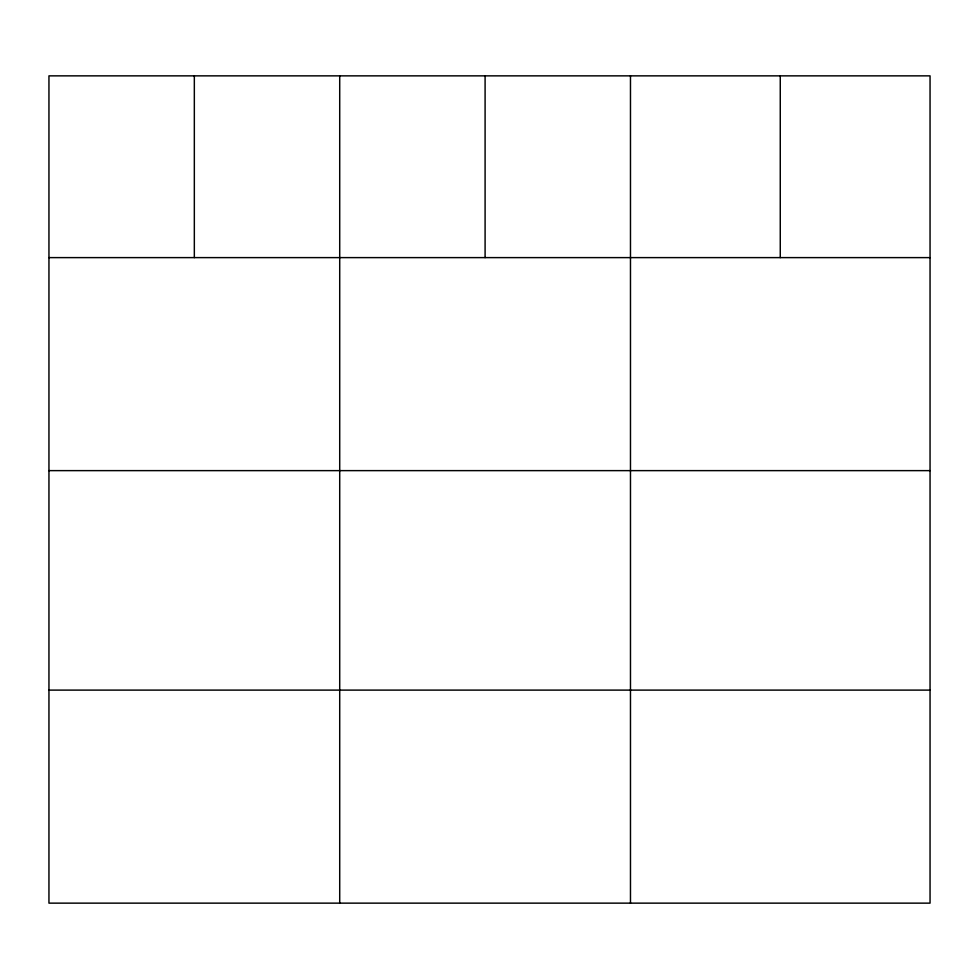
<?xml version="1.0" encoding="UTF-8"?>
<svg xmlns="http://www.w3.org/2000/svg" width="979" height="979" viewBox="0 0 979 979"><rect width="100%" height="100%" fill="white"/><g stroke="black" fill="none" stroke-linecap="round" stroke-linejoin="round"><path stroke-width="1.47" d="M930.05 257.612L930.05 903.14L48.95 903.14L48.95 75.86L930.05 75.86L930.05 257.612L48.95 257.612M48.95 470.63L930.05 470.63M48.95 690.109L930.05 690.109M780.263 75.86L780.263 257.612M630.476 75.86L630.476 903.14M485.094 75.86L485.094 257.612M339.713 75.86L339.713 903.14M194.332 75.86L194.332 257.612"/></g></svg>
